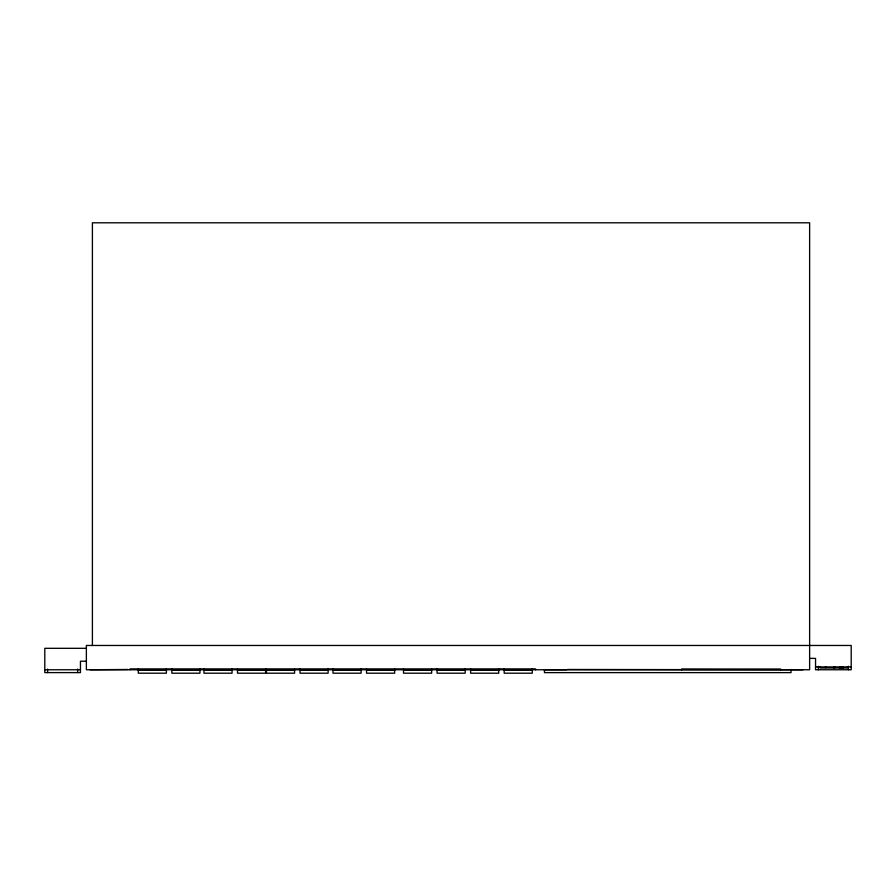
<?xml version="1.0" encoding="UTF-8"?>
<svg xmlns="http://www.w3.org/2000/svg" width="896" height="896" viewBox="0 0 896 896"><rect width="100%" height="100%" fill="white"/><g stroke="black" fill="none" stroke-linecap="round" stroke-linejoin="round"><path stroke-width="1.34" d="M86.374 648.312L44.8 648.312L44.8 672.605L80.45 672.605L80.45 661.226L86.374 661.226M809.626 658.381L815.55 658.381L815.55 669.76L851.2 669.76L851.2 645.467L86.374 645.467L86.374 669.76L809.626 669.76L809.626 222.802L92.4 222.802L92.4 645.467M815.55 666.915L851.2 666.915M834.557 666.915L834.568 668.013L826.112 668.013L826.112 666.915M567.616 669.469L802.872 669.76M44.8 669.76L80.45 669.76M138.286 670.04L166.387 670.04M171.842 670.04L199.942 670.04M203.952 670.04L232.053 670.04M237.507 670.04L265.608 670.04M266.47 670.04L294.571 670.04M300.014 670.04L328.115 670.04M332.987 670.04L361.088 670.04M366.542 670.04L394.643 670.04M403.536 670.04L431.637 670.04M437.08 670.04L465.181 670.04M470.635 670.04L498.736 670.04M504.179 670.04L532.28 670.04M848.389 666.254L848.389 669.76M847.302 666.915L847.302 668.013L835.218 668.013L835.218 666.915M842.946 666.915L842.946 668.013M842.71 666.915L842.71 668.013M842.453 666.915L842.453 668.013M842.206 666.915L842.206 668.013M841.96 666.915L841.96 668.013M841.714 666.915L841.714 668.013M841.49 666.915L841.49 668.013M841.042 666.915L841.042 668.013M840.806 666.915L840.806 668.013M840.549 666.915L840.549 668.013M840.336 666.915L840.336 668.013M840.078 666.915L840.078 668.013M839.821 666.915L839.821 668.013M839.574 666.915L839.574 668.013M834.411 666.915L834.512 668.013M834.198 666.915L834.277 668.013M834.008 666.915L834.086 668.013M833.706 666.915L833.694 668.013M825.373 666.915L825.373 668.013L820.075 668.013L820.075 666.915M818.362 666.254L818.362 669.76M790.989 669.469L791.034 672.627L544.454 672.627L544.454 669.76M780.629 669.76L780.629 669.01L681.699 669.01L681.699 669.76M566.877 669.76L544.186 669.76M535.539 669.76L535.539 668.898L130.077 668.898L130.077 669.76M532.28 668.898L532.28 673.198L504.179 673.198L504.179 668.898M498.736 668.898L498.736 673.198L470.635 673.198L470.635 668.898M465.181 668.898L465.181 673.198L437.08 673.198L437.08 668.898M431.637 668.898L431.637 673.198L403.536 673.198L403.536 668.898M394.643 668.898L394.643 673.198L366.542 673.198L366.542 668.898M361.088 668.898L361.088 673.198L332.987 673.198L332.987 668.898M328.115 668.898L328.115 673.198L300.014 673.198L300.014 668.898M294.571 668.898L294.571 673.198L266.47 673.198L266.47 668.898M265.608 668.898L265.608 673.198L237.507 673.198L237.507 668.898M232.053 668.898L232.053 673.198L203.952 673.198L203.952 668.898M199.942 668.898L199.942 673.198L171.842 673.198L171.842 668.898M166.387 668.898L166.387 673.198L138.286 673.198L138.286 668.898M127.77 669.469L90.261 669.76M77.638 669.099L77.638 672.605M47.611 669.099L47.611 672.605"/></g></svg>
